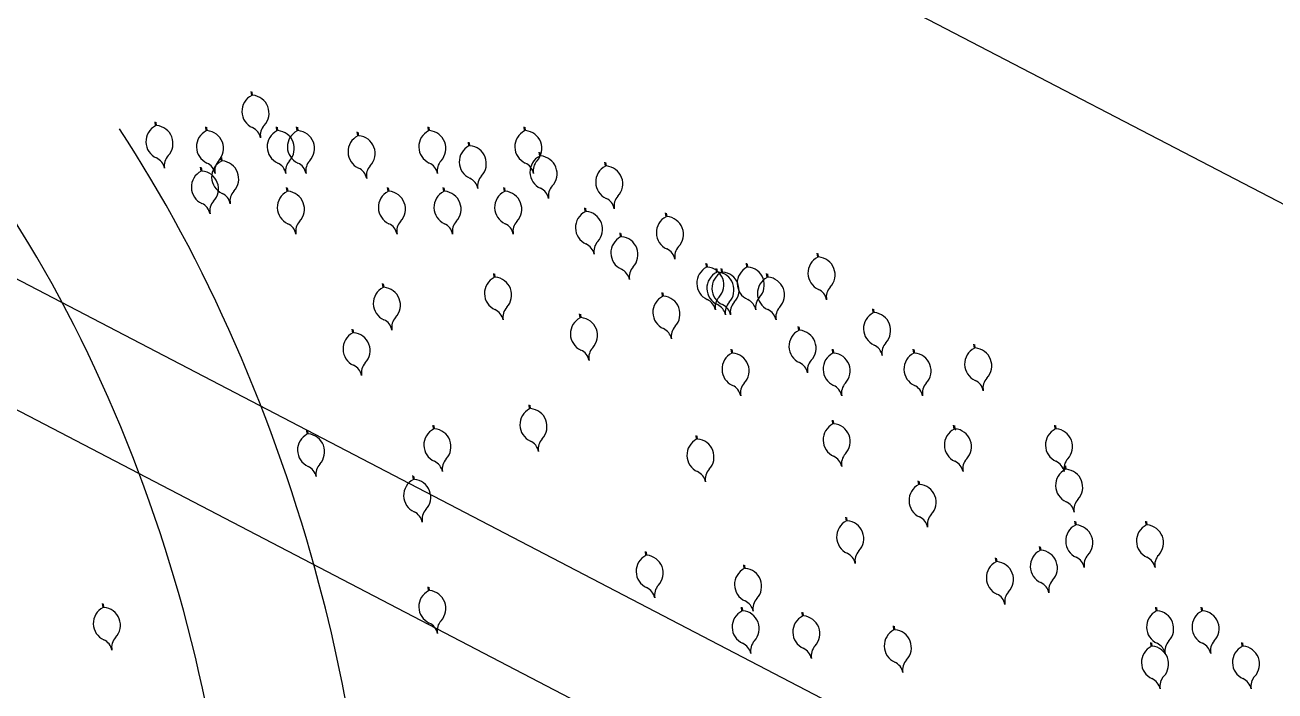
# Model space of a CAD drawing. Extents: x 3907.4 to 3911.57, y -3054.42 to -3053.7.
# Drawn here: x 3907.67913 to 3907.68989, y -3053.81431 to -3053.80858 of the extents above; entities that cross this region are included whole.
import ezdxf

# ---------------------------------------------------------------- set-up
doc = ezdxf.new("R2010")
doc.units = 0
doc.header["$LTSCALE"] = 2
doc.header["$MEASUREMENT"] = 0
for name, color, linetype in [('ARAZİ', 7, 'CONTINUOUS'), ('AĞAÇ', 9, 'CONTINUOUS'), ('OLÇÜ', 6, 'CONTINUOUS')]:
    doc.layers.add(name, color=color, linetype=linetype)

msp = doc.modelspace()

# ---------------------------------------------------------------- linework, layer by layer
at = {"layer": 'ARAZİ', "color": 7}
msp.add_line((3907.654234502852, -3053.797852681288), (3907.806088762352, -3053.876846606288), dxfattribs=at)
at = {"layer": 'ARAZİ'}
msp.add_line((3907.805318985035, -3053.877573381978), (3907.653514297642, -3053.798605244172), dxfattribs=at)
at = {"layer": 'AĞAÇ'}
for p, q in [((3907.681079917827, -3053.809185507841), (3907.681075597434, -3053.809151465994)), ((3907.681088180749, -3053.809183876047), (3907.681084470498, -3053.809154641724)), ((3907.680253049863, -3053.809446434092), (3907.680248729469, -3053.809412392245)), ((3907.680261312784, -3053.809444802297), (3907.680257602534, -3053.809415567975)), ((3907.680688243645, -3053.8094899218), (3907.680683923251, -3053.809455879953)), ((3907.680696506567, -3053.809488290006), (3907.680692796316, -3053.809459055683)), ((3907.681297514876, -3053.8094899218), (3907.681293194483, -3053.809455879953)), ((3907.681305777798, -3053.809488290006), (3907.681302067547, -3053.809459055683)), ((3907.681471592326, -3053.8094899218), (3907.681467271932, -3053.809455879953)), ((3907.681479855248, -3053.809488290006), (3907.681476144997, -3053.809459055683)), ((3907.682603095906, -3053.8094899218), (3907.682598775513, -3053.809455879953)), ((3907.682611358828, -3053.809488290006), (3907.682607648577, -3053.809459055683)), ((3907.683429963871, -3053.8094899218), (3907.683425643477, -3053.809455879953)), ((3907.683438226793, -3053.809488290006), (3907.683434516542, -3053.809459055683)), ((3907.681993824675, -3053.809533409509), (3907.681989504281, -3053.809499367661)), ((3907.682002087597, -3053.809531777714), (3907.681998377346, -3053.809502543391)), ((3907.682951250806, -3053.809620384926), (3907.682946930412, -3053.809586343079)), ((3907.682959513727, -3053.809618753131), (3907.682955803476, -3053.809589518808)), ((3907.683560522037, -3053.809707360343), (3907.683556201644, -3053.809673318496)), ((3907.683568784959, -3053.809705728548), (3907.683565074708, -3053.809676494225)), ((3907.680644724362, -3053.809837823468), (3907.680640403968, -3053.809803781621)), ((3907.680652987283, -3053.809836191674), (3907.680649277032, -3053.809806957351)), ((3907.680818801811, -3053.809750848051), (3907.680814481418, -3053.809716806204)), ((3907.680827064733, -3053.809749216256), (3907.680823354482, -3053.809719981934)), ((3907.684126273669, -3053.80979433576), (3907.684121953276, -3053.809760293912)), ((3907.684134536591, -3053.809792703965), (3907.68413082634, -3053.809763469642)), ((3907.681384553443, -3053.810011774302), (3907.68138023305, -3053.809977732455)), ((3907.681392816365, -3053.810010142508), (3907.681389106114, -3053.809980908185)), ((3907.682254940692, -3053.810011774302), (3907.682250620298, -3053.809977732455)), ((3907.682263203613, -3053.810010142508), (3907.682259493362, -3053.809980908185)), ((3907.682733653757, -3053.810011774302), (3907.682729333363, -3053.809977732455)), ((3907.682741916678, -3053.810010142508), (3907.682738206428, -3053.809980908185)), ((3907.683255886422, -3053.810011774302), (3907.683251566028, -3053.809977732455)), ((3907.683264149343, -3053.810010142508), (3907.683260439092, -3053.809980908185)), ((3907.68395219622, -3053.810185725136), (3907.683947875826, -3053.810151683289)), ((3907.683960459141, -3053.810184093341), (3907.683956748891, -3053.810154859019)), ((3907.684648506018, -3053.810229212845), (3907.684644185625, -3053.810195170997)), ((3907.68465676894, -3053.81022758105), (3907.684653058689, -3053.810198346727)), ((3907.684256831836, -3053.810403163492), (3907.684252511442, -3053.810369121645)), ((3907.684265094757, -3053.810401531697), (3907.684261384506, -3053.810372297374)), ((3907.685954087048, -3053.810577114326), (3907.685949766655, -3053.810543072479)), ((3907.685962349969, -3053.810575482531), (3907.685958639719, -3053.810546248209)), ((3907.684996660917, -3053.810664089743), (3907.684992340524, -3053.810630047895)), ((3907.685004923839, -3053.810662457948), (3907.685001213588, -3053.810633223625)), ((3907.685344815817, -3053.810664089743), (3907.685340495423, -3053.810630047895)), ((3907.685353078738, -3053.810662457948), (3907.685349368488, -3053.810633223625)), ((3907.683168847539, -3053.81075106516), (3907.683164527145, -3053.810717023312)), ((3907.68317711046, -3053.810749433365), (3907.683173400209, -3053.810720199042)), ((3907.6850836998, -3053.810707577451), (3907.685079379406, -3053.810673535604)), ((3907.685091962722, -3053.810705945657), (3907.685088252471, -3053.810676711334)), ((3907.685127219084, -3053.810707577451), (3907.68512289869, -3053.810673535604)), ((3907.685135482005, -3053.810705945657), (3907.685131771755, -3053.810676711334)), ((3907.685518893582, -3053.81075106516), (3907.685514573188, -3053.810717023312)), ((3907.685527156504, -3053.810749433365), (3907.685523446253, -3053.810720199042)), ((3907.682211421408, -3053.810838040577), (3907.682207101014, -3053.81080399873)), ((3907.68221968433, -3053.810836408782), (3907.682215974079, -3053.810807174459)), ((3907.684618698152, -3053.810914314281), (3907.684614377757, -3053.810880272434)), ((3907.684626961073, -3053.810912682487), (3907.684623250822, -3053.810883448164)), ((3907.683908676936, -3053.811098966828), (3907.683904356543, -3053.81106492498)), ((3907.683916939858, -3053.811097335033), (3907.683913229607, -3053.81106810071)), ((3907.686432800114, -3053.811055479119), (3907.68642847972, -3053.811021437272)), ((3907.686441063035, -3053.811053847325), (3907.686437352785, -3053.811024613002)), ((3907.681950305392, -3053.811229429953), (3907.681945984998, -3053.811195388106)), ((3907.681958568313, -3053.811227798159), (3907.681954858062, -3053.811198563836)), ((3907.685790741619, -3053.811207111806), (3907.685786421225, -3053.811173069958)), ((3907.68579900454, -3053.811205480011), (3907.68579529429, -3053.811176245688)), ((3907.685214257966, -3053.811403380787), (3907.685209937573, -3053.81136933894)), ((3907.685222520888, -3053.811401748992), (3907.685218810637, -3053.81137251467)), ((3907.686084645215, -3053.811403380787), (3907.686080324821, -3053.81136933894)), ((3907.686092908136, -3053.811401748992), (3907.686089197885, -3053.81137251467)), ((3907.686780955013, -3053.811403380787), (3907.686776634619, -3053.81136933894)), ((3907.686789217934, -3053.811401748992), (3907.686785507683, -3053.81137251467)), ((3907.687303187678, -3053.811359893079), (3907.687298867284, -3053.811325851231)), ((3907.687311450599, -3053.811358261284), (3907.687307740348, -3053.811329026961)), ((3907.683473483155, -3053.811881745581), (3907.683469162761, -3053.811847703733)), ((3907.683481746076, -3053.811880113786), (3907.683478035825, -3053.811850879463)), ((3907.681558630893, -3053.812099184123), (3907.681554310499, -3053.812065142276)), ((3907.681566893814, -3053.812097552328), (3907.681563183564, -3053.812068318005)), ((3907.68264661519, -3053.812055696415), (3907.682642294796, -3053.812021654567)), ((3907.682654878111, -3053.81205406462), (3907.682651167861, -3053.812024830297)), ((3907.686084645215, -3053.812012208706), (3907.686080324821, -3053.811978166859)), ((3907.686092908136, -3053.812010576911), (3907.686089197885, -3053.811981342588)), ((3907.687129109912, -3053.812055696415), (3907.687124789518, -3053.812021654567)), ((3907.687137372834, -3053.81205406462), (3907.687133662583, -3053.812024830297)), ((3907.687999497476, -3053.812055696415), (3907.687995177082, -3053.812021654567)), ((3907.688007760397, -3053.81205406462), (3907.688004050147, -3053.812024830297)), ((3907.684911708781, -3053.812144064556), (3907.684907388388, -3053.812110022709)), ((3907.684919971703, -3053.812142432761), (3907.684916261452, -3053.812113198439)), ((3907.688086536043, -3053.812403598082), (3907.688082215649, -3053.812369556235)), ((3907.688094798964, -3053.812401966288), (3907.688091088713, -3053.812372731965)), ((3907.682472537741, -3053.812490573499), (3907.682468217346, -3053.812456531652)), ((3907.682480800662, -3053.812488941704), (3907.682477090411, -3053.812459707382)), ((3907.686824474612, -3053.812534061208), (3907.686820154218, -3053.81250001936)), ((3907.686832737534, -3053.812532429413), (3907.686829027283, -3053.81250319509)), ((3907.68620095669, -3053.812846779025), (3907.686196636296, -3053.812812737178)), ((3907.686209219612, -3053.812845147231), (3907.686205509361, -3053.812815912908)), ((3907.688173574926, -3053.812881962876), (3907.688169254532, -3053.812847921029)), ((3907.688181837847, -3053.812880331081), (3907.688178127597, -3053.812851096758)), ((3907.688782846157, -3053.812881962876), (3907.688778525763, -3053.812847921029)), ((3907.688791109078, -3053.812880331081), (3907.688787398828, -3053.812851096758)), ((3907.684474428569, -3053.813142889127), (3907.684470108175, -3053.813108847279)), ((3907.68448269149, -3053.813141257332), (3907.684478981239, -3053.813112023009)), ((3907.68786893931, -3053.813099401418), (3907.687864618916, -3053.813065359571)), ((3907.687877202231, -3053.813097769624), (3907.687873491981, -3053.813068535301)), ((3907.685321924169, -3053.813256695783), (3907.685317603775, -3053.813222653936)), ((3907.68533018709, -3053.813255063989), (3907.685326476839, -3053.813225829666)), ((3907.687490204599, -3053.813198136166), (3907.687485884205, -3053.813164094319)), ((3907.687498467521, -3053.813196504372), (3907.68749475727, -3053.813167270049)), ((3907.682603095906, -3053.813447303086), (3907.682598775513, -3053.813413261239)), ((3907.682611358828, -3053.813445671291), (3907.682607648577, -3053.813416436969)), ((3907.679799866265, -3053.813591407103), (3907.679795545871, -3053.813557365256)), ((3907.679808129187, -3053.813589775309), (3907.679804418936, -3053.813560540986)), ((3907.685301296533, -3053.81362125392), (3907.685296976139, -3053.813587212073)), ((3907.685309559455, -3053.813619622125), (3907.685305849204, -3053.813590387802)), ((3907.685823528882, -3053.813664741629), (3907.685819208488, -3053.813630699781)), ((3907.685831791804, -3053.813663109834), (3907.685828081553, -3053.813633875511)), ((3907.688869884724, -3053.81362125392), (3907.68886556433, -3053.813587212073)), ((3907.688878147645, -3053.813619622125), (3907.688874437395, -3053.813590387802)), ((3907.689261559222, -3053.81362125392), (3907.689257238829, -3053.813587212073)), ((3907.689269822144, -3053.813619622125), (3907.689266111893, -3053.813590387802)), ((3907.686611171762, -3053.813783731589), (3907.686606851368, -3053.813749689741)), ((3907.686619434683, -3053.813782099794), (3907.686615724433, -3053.813752865471)), ((3907.68882636544, -3053.813925667879), (3907.688822045047, -3053.813891626032)), ((3907.688834628362, -3053.813924036085), (3907.688830918111, -3053.813894801762)), ((3907.689609714122, -3053.813925667879), (3907.689605393728, -3053.813891626032)), ((3907.689617977043, -3053.813924036085), (3907.689614266792, -3053.813894801762))]:
    msp.add_line(p, q, dxfattribs=at)
for centre, radius, start, end in [((3907.681150010412, -3053.809322680333), 0.000154043055683673, 117.0661848723325, 245.5617558112027), ((3907.681075495243, -3053.809337395885), 0.000154043055683673, 316.7807498823022, 85.276320846058), ((3907.680323142447, -3053.809583606584), 0.000154043055683673, 117.0661848723325, 245.5617558112027), ((3907.680248627279, -3053.809598322136), 0.000154043055683673, 316.7807498823022, 85.276320846058), ((3907.68068382106, -3053.809641809845), 0.000154043055683673, 316.7807498823022, 85.276320846058), ((3907.681035064228, -3053.809575628859), 0.0001237978734287271, 11.1712527772592, 65.56175581120272), ((3907.681277968651, -3053.809527659127), 0.0001237978734287271, 136.7807498823022, 191.1712527772592), ((3907.681293092292, -3053.809641809845), 0.000154043055683673, 316.7807498823022, 85.276320846058), ((3907.681467169742, -3053.809641809845), 0.000154043055683673, 316.7807498823022, 85.276320846058), ((3907.682598673322, -3053.809641809845), 0.000154043055683673, 316.7807498823022, 85.276320846058), ((3907.683425541287, -3053.809641809845), 0.000154043055683673, 316.7807498823022, 85.276320846058), ((3907.680758336229, -3053.809627094292), 0.000154043055683673, 117.0661848723325, 245.5617558112027), ((3907.681367607461, -3053.809627094292), 0.000154043055683673, 117.0661848723325, 245.5617558112027), ((3907.681541684911, -3053.809627094292), 0.000154043055683673, 117.0661848723325, 245.5617558112027), ((3907.682063917259, -3053.809670582001), 0.000154043055683673, 117.0661848723325, 245.5617558112027), ((3907.68198940209, -3053.809685297553), 0.000154043055683673, 316.7807498823022, 85.276320846058), ((3907.682673188491, -3053.809627094292), 0.000154043055683673, 117.0661848723325, 245.5617558112027), ((3907.683500056456, -3053.809627094292), 0.000154043055683673, 117.0661848723325, 245.5617558112027), ((3907.680451100686, -3053.809788585378), 0.0001237978734287271, 136.7807498823022, 191.1712527772592), ((3907.68302134339, -3053.809757557418), 0.000154043055683673, 117.0661848723325, 245.5617558112027), ((3907.682946828221, -3053.80977227297), 0.000154043055683673, 316.7807498823022, 85.276320846058), ((3907.680208196263, -3053.80983655511), 0.0001237978734287271, 11.1712527772592, 65.56175581120272), ((3907.680643390046, -3053.809880042818), 0.0001237978734287271, 11.1712527772592, 65.56175581120272), ((3907.680888894396, -3053.809888020543), 0.000154043055683673, 117.0661848723325, 245.5617558112027), ((3907.680886294468, -3053.809832073086), 0.0001237978734287271, 136.7807498823022, 191.1712527772592), ((3907.680814379227, -3053.809902736095), 0.000154043055683673, 316.7807498823022, 85.276320846058), ((3907.681252661277, -3053.809880042818), 0.0001237978734287271, 11.1712527772592, 65.56175581120272), ((3907.6814955657, -3053.809832073086), 0.0001237978734287271, 136.7807498823022, 191.1712527772592), ((3907.681426738727, -3053.809880042818), 0.0001237978734287271, 11.1712527772592, 65.56175581120272), ((3907.68166964315, -3053.809832073086), 0.0001237978734287271, 136.7807498823022, 191.1712527772592), ((3907.681948971076, -3053.809923530527), 0.0001237978734287271, 11.1712527772592, 65.56175581120272), ((3907.682191875498, -3053.809875560795), 0.0001237978734287271, 136.7807498823022, 191.1712527772592), ((3907.682558242307, -3053.809880042818), 0.0001237978734287271, 11.1712527772592, 65.56175581120272), ((3907.68280114673, -3053.809832073086), 0.0001237978734287271, 136.7807498823022, 191.1712527772592), ((3907.683385110272, -3053.809880042818), 0.0001237978734287271, 11.1712527772592, 65.56175581120272), ((3907.683630614622, -3053.809844532835), 0.000154043055683673, 117.0661848723325, 245.5617558112027), ((3907.683628014694, -3053.809832073086), 0.0001237978734287271, 136.7807498823022, 191.1712527772592), ((3907.683556099453, -3053.809859248387), 0.000154043055683673, 316.7807498823022, 85.276320846058), ((3907.684196366254, -3053.809931508252), 0.000154043055683673, 117.0661848723325, 245.5617558112027), ((3907.684121851085, -3053.809946223804), 0.000154043055683673, 316.7807498823022, 85.276320846058), ((3907.680714816946, -3053.809974995961), 0.000154043055683673, 117.0661848723325, 245.5617558112027), ((3907.680640301777, -3053.809989711513), 0.000154043055683673, 316.7807498823022, 85.276320846058), ((3907.682906397206, -3053.810010505944), 0.0001237978734287271, 11.1712527772592, 65.56175581120272), ((3907.683149301629, -3053.809962536212), 0.0001237978734287271, 136.7807498823022, 191.1712527772592), ((3907.681016852634, -3053.810092999337), 0.0001237978734287271, 136.7807498823022, 191.1712527772592), ((3907.681454646028, -3053.810148946794), 0.000154043055683673, 117.0661848723325, 245.5617558112027), ((3907.681380130859, -3053.810163662346), 0.000154043055683673, 316.7807498823022, 85.276320846058), ((3907.682325033276, -3053.810148946794), 0.000154043055683673, 117.0661848723325, 245.5617558112027), ((3907.682250518107, -3053.810163662346), 0.000154043055683673, 316.7807498823022, 85.276320846058), ((3907.682803746341, -3053.810148946794), 0.000154043055683673, 117.0661848723325, 245.5617558112027), ((3907.682729231172, -3053.810163662346), 0.000154043055683673, 316.7807498823022, 85.276320846058), ((3907.683325979006, -3053.810148946794), 0.000154043055683673, 117.0661848723325, 245.5617558112027), ((3907.683251463837, -3053.810163662346), 0.000154043055683673, 316.7807498823022, 85.276320846058), ((3907.683515668438, -3053.810097481361), 0.0001237978734287271, 11.1712527772592, 65.56175581120272), ((3907.683758572861, -3053.810049511629), 0.0001237978734287271, 136.7807498823022, 191.1712527772592), ((3907.680599870762, -3053.810227944486), 0.0001237978734287271, 11.1712527772592, 65.56175581120272), ((3907.680842775185, -3053.810179974754), 0.0001237978734287271, 136.7807498823022, 191.1712527772592), ((3907.680773948211, -3053.810140969069), 0.0001237978734287271, 11.1712527772592, 65.56175581120272), ((3907.68408142007, -3053.810184456778), 0.0001237978734287271, 11.1712527772592, 65.56175581120272), ((3907.684324324493, -3053.810136487045), 0.0001237978734287271, 136.7807498823022, 191.1712527772592), ((3907.684022288804, -3053.810322897628), 0.000154043055683673, 117.0661848723325, 245.5617558112027), ((3907.683947773635, -3053.81033761318), 0.000154043055683673, 316.7807498823022, 85.276320846058), ((3907.684718598603, -3053.810366385337), 0.000154043055683673, 117.0661848723325, 245.5617558112027), ((3907.684644083434, -3053.810381100889), 0.000154043055683673, 316.7807498823022, 85.276320846058), ((3907.681339699844, -3053.81040189532), 0.0001237978734287271, 11.1712527772592, 65.56175581120272), ((3907.681582604267, -3053.810353925588), 0.0001237978734287271, 136.7807498823022, 191.1712527772592), ((3907.682210087092, -3053.81040189532), 0.0001237978734287271, 11.1712527772592, 65.56175581120272), ((3907.682452991515, -3053.810353925588), 0.0001237978734287271, 136.7807498823022, 191.1712527772592), ((3907.682688800157, -3053.81040189532), 0.0001237978734287271, 11.1712527772592, 65.56175581120272), ((3907.68293170458, -3053.810353925588), 0.0001237978734287271, 136.7807498823022, 191.1712527772592), ((3907.683211032822, -3053.81040189532), 0.0001237978734287271, 11.1712527772592, 65.56175581120272), ((3907.683453937245, -3053.810353925588), 0.0001237978734287271, 136.7807498823022, 191.1712527772592), ((3907.684150247043, -3053.810527876422), 0.0001237978734287271, 136.7807498823022, 191.1712527772592), ((3907.68432692442, -3053.810540335984), 0.000154043055683673, 117.0661848723325, 245.5617558112027), ((3907.684252409251, -3053.810555051536), 0.000154043055683673, 316.7807498823022, 85.276320846058), ((3907.68390734262, -3053.810575846154), 0.0001237978734287271, 11.1712527772592, 65.56175581120272), ((3907.684603652419, -3053.810619333863), 0.0001237978734287271, 11.1712527772592, 65.56175581120272), ((3907.684846556841, -3053.81057136413), 0.0001237978734287271, 136.7807498823022, 191.1712527772592), ((3907.684454882659, -3053.810745314778), 0.0001237978734287271, 136.7807498823022, 191.1712527772592), ((3907.685066753502, -3053.810801262235), 0.000154043055683673, 117.0661848723325, 245.5617558112027), ((3907.684992238333, -3053.810815977787), 0.000154043055683673, 316.7807498823022, 85.276320846058), ((3907.685414908401, -3053.810801262235), 0.000154043055683673, 117.0661848723325, 245.5617558112027), ((3907.685340393232, -3053.810815977787), 0.000154043055683673, 316.7807498823022, 85.276320846058), ((3907.686024179633, -3053.810714286818), 0.000154043055683673, 117.0661848723325, 245.5617558112027), ((3907.685949664464, -3053.81072900237), 0.000154043055683673, 316.7807498823022, 85.276320846058), ((3907.683238940123, -3053.810888237652), 0.000154043055683673, 117.0661848723325, 245.5617558112027), ((3907.683164424954, -3053.810902953204), 0.000154043055683673, 316.7807498823022, 85.276320846058), ((3907.684211978236, -3053.81079328451), 0.0001237978734287271, 11.1712527772592, 65.56175581120272), ((3907.685153792385, -3053.810844749943), 0.000154043055683673, 117.0661848723325, 245.5617558112027), ((3907.685197311668, -3053.810844749943), 0.000154043055683673, 117.0661848723325, 245.5617558112027), ((3907.685079277216, -3053.810859465495), 0.000154043055683673, 316.7807498823022, 85.276320846058), ((3907.685122796499, -3053.810859465495), 0.000154043055683673, 316.7807498823022, 85.276320846058), ((3907.685588986167, -3053.810888237652), 0.000154043055683673, 117.0661848723325, 245.5617558112027), ((3907.685514470998, -3053.810902953204), 0.000154043055683673, 316.7807498823022, 85.276320846058), ((3907.682281513993, -3053.810975213069), 0.000154043055683673, 117.0661848723325, 245.5617558112027), ((3907.682206998823, -3053.810989928621), 0.000154043055683673, 316.7807498823022, 85.276320846058), ((3907.685909233448, -3053.810967235344), 0.0001237978734287271, 11.1712527772592, 65.56175581120272), ((3907.686152137871, -3053.810919265612), 0.0001237978734287271, 136.7807498823022, 191.1712527772592), ((3907.684688790736, -3053.811051486774), 0.000154043055683673, 117.0661848723325, 245.5617558112027), ((3907.684614275567, -3053.811066202325), 0.000154043055683673, 316.7807498823022, 85.276320846058), ((3907.684951807318, -3053.811054210761), 0.0001237978734287271, 11.1712527772592, 65.56175581120272), ((3907.685194711741, -3053.811006241028), 0.0001237978734287271, 136.7807498823022, 191.1712527772592), ((3907.685038846201, -3053.811097698469), 0.0001237978734287271, 11.1712527772592, 65.56175581120272), ((3907.685082365484, -3053.811097698469), 0.0001237978734287271, 11.1712527772592, 65.56175581120272), ((3907.685281750624, -3053.811049728737), 0.0001237978734287271, 136.7807498823022, 191.1712527772592), ((3907.685325269907, -3053.811049728737), 0.0001237978734287271, 136.7807498823022, 191.1712527772592), ((3907.685299962217, -3053.811054210761), 0.0001237978734287271, 11.1712527772592, 65.56175581120272), ((3907.68554286664, -3053.811006241028), 0.0001237978734287271, 136.7807498823022, 191.1712527772592), ((3907.682409472231, -3053.811180191863), 0.0001237978734287271, 136.7807498823022, 191.1712527772592), ((3907.683123993939, -3053.811141186178), 0.0001237978734287271, 11.1712527772592, 65.56175581120272), ((3907.683366898362, -3053.811093216445), 0.0001237978734287271, 136.7807498823022, 191.1712527772592), ((3907.683978769521, -3053.81123613932), 0.000154043055683673, 117.0661848723325, 245.5617558112027), ((3907.683904254352, -3053.811250854872), 0.000154043055683673, 316.7807498823022, 85.276320846058), ((3907.685474039983, -3053.811141186178), 0.0001237978734287271, 11.1712527772592, 65.56175581120272), ((3907.685716944406, -3053.811093216445), 0.0001237978734287271, 136.7807498823022, 191.1712527772592), ((3907.686502892698, -3053.811192651611), 0.000154043055683673, 117.0661848723325, 245.5617558112027), ((3907.686428377529, -3053.811207367164), 0.000154043055683673, 316.7807498823022, 85.276320846058), ((3907.682166567809, -3053.811228161594), 0.0001237978734287271, 11.1712527772592, 65.56175581120272), ((3907.684573844552, -3053.811304435299), 0.0001237978734287271, 11.1712527772592, 65.56175581120272), ((3907.684816748975, -3053.811256465567), 0.0001237978734287271, 136.7807498823022, 191.1712527772592), ((3907.685860834203, -3053.811344284298), 0.000154043055683673, 117.0661848723325, 245.5617558112027), ((3907.685786319034, -3053.81135899985), 0.000154043055683673, 316.7807498823022, 85.276320846058), ((3907.682020397976, -3053.811366602445), 0.000154043055683673, 117.0661848723325, 245.5617558112027), ((3907.681945882807, -3053.811381317998), 0.000154043055683673, 316.7807498823022, 85.276320846058), ((3907.686630850937, -3053.811397630405), 0.0001237978734287271, 136.7807498823022, 191.1712527772592), ((3907.683863823337, -3053.811489087846), 0.0001237978734287271, 11.1712527772592, 65.56175581120272), ((3907.68410672776, -3053.811441118113), 0.0001237978734287271, 136.7807498823022, 191.1712527772592), ((3907.685284350551, -3053.811540553279), 0.000154043055683673, 117.0661848723325, 245.5617558112027), ((3907.685209835382, -3053.811555268831), 0.000154043055683673, 316.7807498823022, 85.276320846058), ((3907.686154737799, -3053.811540553279), 0.000154043055683673, 117.0661848723325, 245.5617558112027), ((3907.68608022263, -3053.811555268831), 0.000154043055683673, 316.7807498823022, 85.276320846058), ((3907.686387946514, -3053.811445600137), 0.0001237978734287271, 11.1712527772592, 65.56175581120272), ((3907.686851047597, -3053.811540553279), 0.000154043055683673, 117.0661848723325, 245.5617558112027), ((3907.686776532428, -3053.811555268831), 0.000154043055683673, 316.7807498823022, 85.276320846058), ((3907.687373280262, -3053.811497065571), 0.000154043055683673, 117.0661848723325, 245.5617558112027), ((3907.687298765093, -3053.811511781123), 0.000154043055683673, 316.7807498823022, 85.276320846058), ((3907.681905451792, -3053.811619550971), 0.0001237978734287271, 11.1712527772592, 65.56175581120272), ((3907.682148356215, -3053.811571581239), 0.0001237978734287271, 136.7807498823022, 191.1712527772592), ((3907.685745888019, -3053.811597232823), 0.0001237978734287271, 11.1712527772592, 65.56175581120272), ((3907.685988792442, -3053.811549263091), 0.0001237978734287271, 136.7807498823022, 191.1712527772592), ((3907.687258334078, -3053.811750014097), 0.0001237978734287271, 11.1712527772592, 65.56175581120272), ((3907.687501238501, -3053.811702044364), 0.0001237978734287271, 136.7807498823022, 191.1712527772592), ((3907.685169404367, -3053.811793501805), 0.0001237978734287271, 11.1712527772592, 65.56175581120272), ((3907.68541230879, -3053.811745532073), 0.0001237978734287271, 136.7807498823022, 191.1712527772592), ((3907.686039791615, -3053.811793501805), 0.0001237978734287271, 11.1712527772592, 65.56175581120272), ((3907.686282696038, -3053.811745532073), 0.0001237978734287271, 136.7807498823022, 191.1712527772592), ((3907.686736101413, -3053.811793501805), 0.0001237978734287271, 11.1712527772592, 65.56175581120272), ((3907.686979005836, -3053.811745532073), 0.0001237978734287271, 136.7807498823022, 191.1712527772592), ((3907.683543575739, -3053.812018918073), 0.000154043055683673, 117.0661848723325, 245.5617558112027), ((3907.68346906057, -3053.812033633625), 0.000154043055683673, 316.7807498823022, 85.276320846058), ((3907.682716707774, -3053.812192868907), 0.000154043055683673, 117.0661848723325, 245.5617558112027), ((3907.682642192605, -3053.812207584459), 0.000154043055683673, 316.7807498823022, 85.276320846058), ((3907.686154737799, -3053.812149381198), 0.000154043055683673, 117.0661848723325, 245.5617558112027), ((3907.68608022263, -3053.81216409675), 0.000154043055683673, 316.7807498823022, 85.276320846058), ((3907.687199202496, -3053.812192868907), 0.000154043055683673, 117.0661848723325, 245.5617558112027), ((3907.687124687327, -3053.812207584459), 0.000154043055683673, 316.7807498823022, 85.276320846058), ((3907.68806959006, -3053.812192868907), 0.000154043055683673, 117.0661848723325, 245.5617558112027), ((3907.687995074892, -3053.812207584459), 0.000154043055683673, 316.7807498823022, 85.276320846058), ((3907.681628723477, -3053.812236356615), 0.000154043055683673, 117.0661848723325, 245.5617558112027), ((3907.681554208309, -3053.812251072167), 0.000154043055683673, 316.7807498823022, 85.276320846058), ((3907.683428629555, -3053.812271866598), 0.0001237978734287271, 11.1712527772592, 65.56175581120272), ((3907.683671533978, -3053.812223896866), 0.0001237978734287271, 136.7807498823022, 191.1712527772592), ((3907.684981801366, -3053.812281237048), 0.000154043055683673, 117.0661848723325, 245.5617558112027), ((3907.684907286197, -3053.8122959526), 0.000154043055683673, 316.7807498823022, 85.276320846058), ((3907.686282696038, -3053.812354359992), 0.0001237978734287271, 136.7807498823022, 191.1712527772592), ((3907.681513777293, -3053.812489305141), 0.0001237978734287271, 11.1712527772592, 65.56175581120272), ((3907.681756681716, -3053.812441335408), 0.0001237978734287271, 136.7807498823022, 191.1712527772592), ((3907.68260176159, -3053.812445817432), 0.0001237978734287271, 11.1712527772592, 65.56175581120272), ((3907.682844666013, -3053.8123978477), 0.0001237978734287271, 136.7807498823022, 191.1712527772592), ((3907.686039791615, -3053.812402329724), 0.0001237978734287271, 11.1712527772592, 65.56175581120272), ((3907.687084256313, -3053.812445817432), 0.0001237978734287271, 11.1712527772592, 65.56175581120272), ((3907.687327160735, -3053.8123978477), 0.0001237978734287271, 136.7807498823022, 191.1712527772592), ((3907.687954643876, -3053.812445817432), 0.0001237978734287271, 11.1712527772592, 65.56175581120272), ((3907.688197548299, -3053.8123978477), 0.0001237978734287271, 136.7807498823022, 191.1712527772592), ((3907.682542630325, -3053.812627745991), 0.000154043055683673, 117.0661848723325, 245.5617558112027), ((3907.682468115156, -3053.812642461543), 0.000154043055683673, 316.7807498823022, 85.276320846058), ((3907.684866855182, -3053.812534185574), 0.0001237978734287271, 11.1712527772592, 65.56175581120272), ((3907.685109759605, -3053.812486215842), 0.0001237978734287271, 136.7807498823022, 191.1712527772592), ((3907.688156628627, -3053.812540770574), 0.000154043055683673, 117.0661848723325, 245.5617558112027), ((3907.688082113458, -3053.812555486127), 0.000154043055683673, 316.7807498823022, 85.276320846058), ((3907.686894567197, -3053.8126712337), 0.000154043055683673, 117.0661848723325, 245.5617558112027), ((3907.686820052028, -3053.812685949252), 0.000154043055683673, 316.7807498823022, 85.276320846058), ((3907.688041682443, -3053.8127937191), 0.0001237978734287271, 11.1712527772592, 65.56175581120272), ((3907.688284586866, -3053.812745749368), 0.0001237978734287271, 136.7807498823022, 191.1712527772592), ((3907.682427684141, -3053.812880694517), 0.0001237978734287271, 11.1712527772592, 65.56175581120272), ((3907.682670588564, -3053.812832724785), 0.0001237978734287271, 136.7807498823022, 191.1712527772592), ((3907.686779621013, -3053.812924182226), 0.0001237978734287271, 11.1712527772592, 65.56175581120272), ((3907.687022525436, -3053.812876212493), 0.0001237978734287271, 136.7807498823022, 191.1712527772592), ((3907.686271049275, -3053.812983951517), 0.000154043055683673, 117.0661848723325, 245.5617558112027), ((3907.686196534106, -3053.812998667069), 0.000154043055683673, 316.7807498823022, 85.276320846058), ((3907.68824366751, -3053.813019135368), 0.000154043055683673, 117.0661848723325, 245.5617558112027), ((3907.688169152341, -3053.81303385092), 0.000154043055683673, 316.7807498823022, 85.276320846058), ((3907.688852938742, -3053.813019135368), 0.000154043055683673, 117.0661848723325, 245.5617558112027), ((3907.688778423573, -3053.81303385092), 0.000154043055683673, 316.7807498823022, 85.276320846058), ((3907.684544521153, -3053.813280061619), 0.000154043055683673, 117.0661848723325, 245.5617558112027), ((3907.684470005984, -3053.813294777171), 0.000154043055683673, 316.7807498823022, 85.276320846058), ((3907.686156103091, -3053.813236900043), 0.0001237978734287271, 11.1712527772592, 65.56175581120272), ((3907.686399007514, -3053.813188930311), 0.0001237978734287271, 136.7807498823022, 191.1712527772592), ((3907.687939031894, -3053.81323657391), 0.000154043055683673, 117.0661848723325, 245.5617558112027), ((3907.687864516725, -3053.813251289463), 0.000154043055683673, 316.7807498823022, 85.276320846058), ((3907.688371625749, -3053.813224114162), 0.0001237978734287271, 136.7807498823022, 191.1712527772592), ((3907.68898089698, -3053.813224114162), 0.0001237978734287271, 136.7807498823022, 191.1712527772592), ((3907.685317501584, -3053.813408583828), 0.000154043055683673, 316.7807498823022, 85.276320846058), ((3907.687560297184, -3053.813335308659), 0.000154043055683673, 117.0661848723325, 245.5617558112027), ((3907.687485782015, -3053.813350024211), 0.000154043055683673, 316.7807498823022, 85.276320846058), ((3907.688128721326, -3053.813272083893), 0.0001237978734287271, 11.1712527772592, 65.56175581120272), ((3907.688737992557, -3053.813272083893), 0.0001237978734287271, 11.1712527772592, 65.56175581120272), ((3907.685392016753, -3053.813393868275), 0.000154043055683673, 117.0661848723325, 245.5617558112027), ((3907.688066990133, -3053.813441552704), 0.0001237978734287271, 136.7807498823022, 191.1712527772592), ((3907.682673188491, -3053.813584475578), 0.000154043055683673, 117.0661848723325, 245.5617558112027), ((3907.682598673322, -3053.81359919113), 0.000154043055683673, 316.7807498823022, 85.276320846058), ((3907.684429574969, -3053.813533010145), 0.0001237978734287271, 11.1712527772592, 65.56175581120272), ((3907.684672479392, -3053.813485040412), 0.0001237978734287271, 136.7807498823022, 191.1712527772592), ((3907.687688255422, -3053.813540287452), 0.0001237978734287271, 136.7807498823022, 191.1712527772592), ((3907.68782408571, -3053.813489522436), 0.0001237978734287271, 11.1712527772592, 65.56175581120272), ((3907.685277070569, -3053.813646816801), 0.0001237978734287271, 11.1712527772592, 65.56175581120272), ((3907.685519974992, -3053.813598847069), 0.0001237978734287271, 136.7807498823022, 191.1712527772592), ((3907.687445350999, -3053.813588257184), 0.0001237978734287271, 11.1712527772592, 65.56175581120272), ((3907.67986995885, -3053.813728579595), 0.000154043055683673, 117.0661848723325, 245.5617558112027), ((3907.679795443681, -3053.813743295148), 0.000154043055683673, 316.7807498823022, 85.276320846058), ((3907.685371389118, -3053.813758426412), 0.000154043055683673, 117.0661848723325, 245.5617558112027), ((3907.685296873949, -3053.813773141964), 0.000154043055683673, 316.7807498823022, 85.276320846058), ((3907.685893621467, -3053.813801914121), 0.000154043055683673, 117.0661848723325, 245.5617558112027), ((3907.685819106297, -3053.813816629673), 0.000154043055683673, 316.7807498823022, 85.276320846058), ((3907.688939977309, -3053.813758426412), 0.000154043055683673, 117.0661848723325, 245.5617558112027), ((3907.688865462139, -3053.813773141964), 0.000154043055683673, 316.7807498823022, 85.276320846058), ((3907.689331651807, -3053.813758426412), 0.000154043055683673, 117.0661848723325, 245.5617558112027), ((3907.689257136638, -3053.813773141964), 0.000154043055683673, 316.7807498823022, 85.276320846058), ((3907.682558242307, -3053.813837424104), 0.0001237978734287271, 11.1712527772592, 65.56175581120272), ((3907.68280114673, -3053.813789454372), 0.0001237978734287271, 136.7807498823022, 191.1712527772592), ((3907.686681264346, -3053.813920904081), 0.000154043055683673, 117.0661848723325, 245.5617558112027), ((3907.686606749177, -3053.813935619633), 0.000154043055683673, 316.7807498823022, 85.276320846058), ((3907.679755012666, -3053.813981528121), 0.0001237978734287271, 11.1712527772592, 65.56175581120272), ((3907.679997917089, -3053.813933558389), 0.0001237978734287271, 136.7807498823022, 191.1712527772592), ((3907.685256442934, -3053.814011374938), 0.0001237978734287271, 11.1712527772592, 65.56175581120272), ((3907.685499347357, -3053.813963405206), 0.0001237978734287271, 136.7807498823022, 191.1712527772592), ((3907.688825031124, -3053.814011374938), 0.0001237978734287271, 11.1712527772592, 65.56175581120272), ((3907.689067935547, -3053.813963405206), 0.0001237978734287271, 136.7807498823022, 191.1712527772592), ((3907.689216705623, -3053.814011374938), 0.0001237978734287271, 11.1712527772592, 65.56175581120272), ((3907.689459610046, -3053.813963405206), 0.0001237978734287271, 136.7807498823022, 191.1712527772592), ((3907.685778675283, -3053.814054862647), 0.0001237978734287271, 11.1712527772592, 65.56175581120272), ((3907.686021579706, -3053.814006892914), 0.0001237978734287271, 136.7807498823022, 191.1712527772592), ((3907.688896458025, -3053.814062840372), 0.000154043055683673, 117.0661848723325, 245.5617558112027), ((3907.688821942856, -3053.814077555924), 0.000154043055683673, 316.7807498823022, 85.276320846058), ((3907.689679806706, -3053.814062840372), 0.000154043055683673, 117.0661848723325, 245.5617558112027), ((3907.689605291537, -3053.814077555924), 0.000154043055683673, 316.7807498823022, 85.276320846058), ((3907.686566318162, -3053.814173852606), 0.0001237978734287271, 11.1712527772592, 65.56175581120272), ((3907.686809222585, -3053.814125882875), 0.0001237978734287271, 136.7807498823022, 191.1712527772592), ((3907.688781511841, -3053.814315788897), 0.0001237978734287271, 11.1712527772592, 65.56175581120272), ((3907.689024416264, -3053.814267819165), 0.0001237978734287271, 136.7807498823022, 191.1712527772592), ((3907.689564860522, -3053.814315788897), 0.0001237978734287271, 11.1712527772592, 65.56175581120272), ((3907.689807764945, -3053.814267819165), 0.0001237978734287271, 136.7807498823022, 191.1712527772592)]:
    msp.add_arc(centre, radius, start, end, dxfattribs=at)
msp.add_ellipse((3907.677607577441, -3053.813899014132), major_axis=(0.001901179760492419, -0.005866509054736213), ratio=0.4614173581214452, start_param=4.090442357860956, end_param=8.513059806649377, dxfattribs=at)
msp.add_open_spline([(3907.682102802313, -3053.816717379697), (3907.682121791884, -3053.815662993915), (3907.681962659429, -3053.814518542998), (3907.681283278933, -3053.811974799263), (3907.680683818401, -3053.810598346626), (3907.67994105598, -3053.809472951572)], degree=3, knots=[7.213931453560588, 7.213931453560588, 7.213931453560588, 7.213931453560588, 7.74078664303998, 7.74078664303998, 8.39469697181072, 8.39469697181072, 8.39469697181072, 8.39469697181072], dxfattribs=at)
msp.add_point((3907.687139671151, -3053.812061023406), dxfattribs=at)
at = {"layer": 'OLÇÜ', "color": 6}
msp.add_line((3907.662866015969, -3053.796027267143), (3907.706957255678, -3053.818960864901), dxfattribs=at)

doc.saveas('drawing.dxf')
